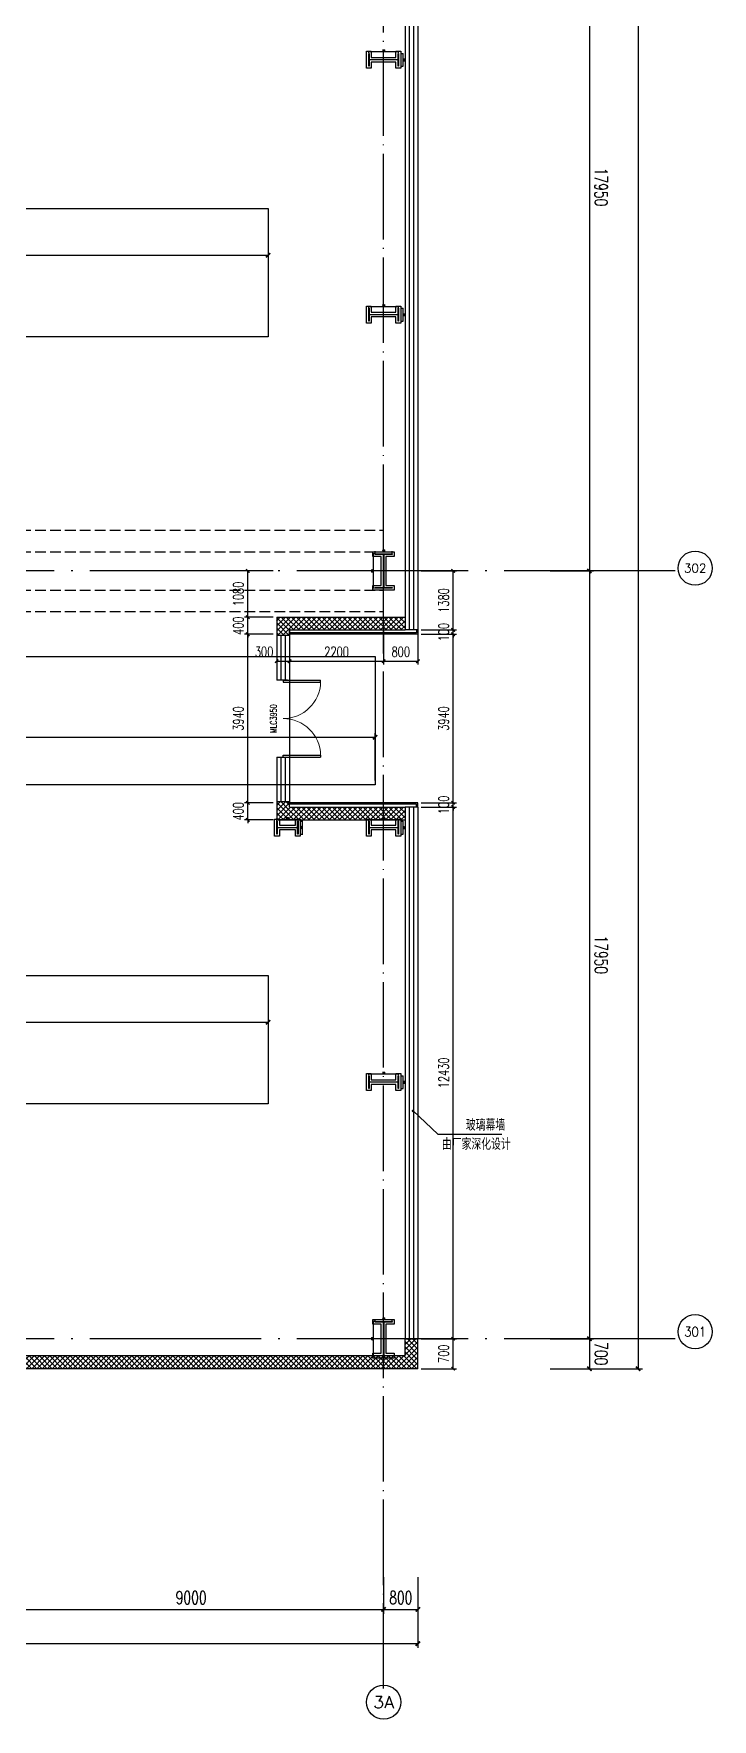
# Model space of a CAD drawing. Extents: x -1313754 to 847533, y 489853 to 941203.
# Drawn here: x -637035 to -621170, y 540024 to 579429 of the extents above; entities that cross this region are included whole.
import ezdxf
from ezdxf.enums import TextEntityAlignment as Align

# ---------------------------------------------------------------- set-up
doc = ezdxf.new("R2010")
doc.units = 0
doc.header["$LTSCALE"] = 1000
doc.header["$MEASUREMENT"] = 0
doc.linetypes.add('DASH', pattern=[0.35, 0.25, -0.1])
doc.linetypes.add('DOTE', pattern=[2.42, 2, -0.2, 0.02, -0.2])
doc.layers.get('Defpoints').update_dxf_attribs({"color": 210})
for name, color, linetype in [('10平面$0$WINDOW', 4, 'Continuous'), ('10平面$0$WINDOW_TEXT', 7, 'Continuous'), ('A-AXIS-D', 1, 'Continuous'), ('A-AXIS-DOTE', 14, 'DOTE'), ('A-AXIS-DP', 126, 'Continuous'), ('A-AXIS-SYMB', 3, 'Continuous'), ('A-CURTAIN', 134, 'Continuous'), ('A-HATCH-2', 251, 'Continuous'), ('A-SFCE', 30, 'Continuous'), ('A-WINDOW', 140, 'Continuous'), ('AS-COLN', 6, 'Continuous'), ('AS-WALL', 40, 'Continuous'), ('CURTWALL', 4, 'Continuous'), ('PUB_HATCH', 8, 'Continuous'), ('PUB_TEXT', 7, 'Continuous'), ('WINDOW', 4, 'Continuous')]:
    doc.layers.add(name, color=color, linetype=linetype)
doc.styles.add('10平面$0$_TCH_WINDOW', font='SIMPLEX', dxfattribs={"height": 3.5, "bigfont": 'GBCBIG'})
doc.styles.add('_TCH_AXIS', font='COMPLEX', dxfattribs={"bigfont": 'GBCBIG'})
doc.styles.add('_TCH_DIM', font='SIMPLEX', dxfattribs={"bigfont": 'GBCBIG'})
doc.styles.add('_TCH_DIM_T3', font='SIMPLEX', dxfattribs={"width": 0.705882, "bigfont": 'GBCBIG'})
doc.styles.add('A-DIM_T3', font='SIMPLEX', dxfattribs={"width": 0.705882, "bigfont": 'GBCBIG'})
doc.dimstyles.new('_TCH_ARCH&&10', dxfattribs={"dimtxt": 29.75, "dimasz": 10, "dimexe": 10, "dimexo": 10, "dimgap": 12.625, "dimtad": 1, "dimdec": 0, "dimzin": 0, "dimdsep": 46, "dimtxsty": '_TCH_DIM_T3', "dimblk": 'ARCHTICK', "dimcen": 0.09, "dimclrt": 7, "dimazin": 2, "dimtfac": 1, "dimtdec": 0, "dimtix": 1, "dimtmove": 2, "dimatfit": 3, "dimfxl": 0, "dimtolj": 1, "dimtzin": 0, "dimarcsym": 0})
doc.dimstyles.new('_TCH_ARCH&&100', dxfattribs={"dimtxt": 297.5, "dimasz": 100, "dimexe": 100, "dimexo": 100, "dimgap": 126.25, "dimtad": 1, "dimdec": 0, "dimzin": 0, "dimdsep": 46, "dimtxsty": '_TCH_DIM_T3', "dimblk": 'ARCHTICK', "dimcen": 0.09, "dimclrt": 7, "dimazin": 2, "dimtfac": 1, "dimtdec": 0, "dimtix": 1, "dimtmove": 2, "dimatfit": 3, "dimfxl": 0, "dimtolj": 1, "dimtzin": 0, "dimarcsym": 0})
doc.dimstyles.new('_TCH_ARCH&&80', dxfattribs={"dimtxt": 238, "dimasz": 80, "dimexe": 80, "dimexo": 80, "dimgap": 101, "dimtad": 1, "dimdec": 0, "dimzin": 0, "dimdsep": 46, "dimtxsty": '_TCH_DIM_T3', "dimblk": 'ARCHTICK', "dimcen": 0.09, "dimclrt": 7, "dimazin": 2, "dimtfac": 1, "dimtdec": 0, "dimtix": 1, "dimtmove": 2, "dimatfit": 3, "dimfxl": 0, "dimtolj": 1, "dimtzin": 0, "dimarcsym": 0})
doc.dimstyles.new('A-DIM&&100', dxfattribs={"dimtxt": 297.5, "dimasz": 100, "dimexe": 100, "dimexo": 100, "dimgap": 126.25, "dimtad": 1, "dimdec": 0, "dimzin": 0, "dimdsep": 46, "dimtxsty": 'A-DIM_T3', "dimblk": 'ARCHTICK', "dimcen": 0.09, "dimclrt": 7, "dimazin": 2, "dimtfac": 1, "dimtdec": 0, "dimtix": 1, "dimtmove": 2, "dimatfit": 3, "dimfxl": 0, "dimtolj": 1, "dimtzin": 0, "dimarcsym": 0})
pattern_1 = [(45, (60, 0), (-60.000061, 60.000061), []), (135, (60, 0), (-60.000061, -60.000061), [])]

# ---------------------------------------------------------------- blocks, each defined once
blk = doc.blocks.new('_ArchTick')
at = {"color": 0, "linetype": 'ByBlock', "const_width": 0.4}
blk.add_lwpolyline([(-0.5, -0.5), (0.5, 0.5)], dxfattribs=at)
blk = doc.blocks.new('*D1282')
at = {"layer": 'A-AXIS-D', "color": 0, "lineweight": -2}
for p, q in [((82882, -261470), (82882, -262328)), ((91882, -261470), (91882, -262328)), ((82882, -262228), (91882, -262228))]:
    blk.add_line(p, q, dxfattribs=at)
at = {"layer": 'Defpoints', "color": 0}
for p in [(82882, -261370), (91882, -261370), (91882, -262228)]:
    blk.add_point(p, dxfattribs=at)
at = {"layer": 'A-AXIS-D', "color": 0, "lineweight": -2, "xscale": 100, "yscale": 100, "zscale": 100, "rotation": 180}
blk.add_blockref('_ArchTick', (82882, -262228), dxfattribs=at)
at = {"layer": 'A-AXIS-D', "color": 0, "lineweight": -2, "xscale": 100, "yscale": 100, "zscale": 100}
blk.add_blockref('_ArchTick', (91882, -262228), dxfattribs=at)
at = {"layer": 'A-AXIS-D', "color": 7, "insert": (87382, -261953), "char_height": 297.5, "attachment_point": 5, "style": '_TCH_DIM_T3'}
blk.add_mtext('\\A1;9000', dxfattribs=at)
blk = doc.blocks.new('*D1283')
at = {"layer": 'A-AXIS-D', "color": 0, "lineweight": -2}
for p, q in [((91882, -261470), (91882, -262328)), ((92682, -261470), (92682, -262328)), ((91882, -262228), (92682, -262228))]:
    blk.add_line(p, q, dxfattribs=at)
at = {"layer": 'Defpoints', "color": 0}
for p in [(91882, -261370), (92682, -261370), (92682, -262228)]:
    blk.add_point(p, dxfattribs=at)
at = {"layer": 'A-AXIS-D', "color": 0, "lineweight": -2, "xscale": 100, "yscale": 100, "zscale": 100, "rotation": 180}
blk.add_blockref('_ArchTick', (91882, -262228), dxfattribs=at)
at = {"layer": 'A-AXIS-D', "color": 0, "lineweight": -2, "xscale": 100, "yscale": 100, "zscale": 100}
blk.add_blockref('_ArchTick', (92682, -262228), dxfattribs=at)
at = {"layer": 'A-AXIS-D', "color": 7, "insert": (92282, -261953), "char_height": 297.5, "attachment_point": 5, "style": '_TCH_DIM_T3'}
blk.add_mtext('\\A1;800', dxfattribs=at)
blk = doc.blocks.new('*D1329')
at = {"layer": 'A-AXIS-D', "color": 0, "lineweight": -2}
for p, q in [((95776, -220000), (96792, -220000)), ((96692, -220000), (96692, -237950)), ((95776, -237950), (96792, -237950))]:
    blk.add_line(p, q, dxfattribs=at)
at = {"layer": 'Defpoints', "color": 0}
for p in [(95676, -220000), (95676, -237950), (96692, -237950)]:
    blk.add_point(p, dxfattribs=at)
at = {"layer": 'A-AXIS-D', "color": 0, "lineweight": -2, "xscale": 100, "yscale": 100, "zscale": 100}
for p, rotation in [((96692, -220000), 90), ((96692, -237950), 270)]:
    blk.add_blockref('_ArchTick', p, dxfattribs=dict(at, rotation=rotation))
at = {"layer": 'A-AXIS-D', "color": 7, "insert": (96967, -228975), "char_height": 297.5, "attachment_point": 5, "rotation": 270, "style": 'A-DIM_T3'}
blk.add_mtext('\\A1;17950', dxfattribs=at)
blk = doc.blocks.new('*D1330')
at = {"layer": 'A-AXIS-D', "color": 0, "lineweight": -2}
for p, q in [((95776, -237950), (96792, -237950)), ((96692, -237950), (96692, -255900)), ((95776, -255900), (96792, -255900))]:
    blk.add_line(p, q, dxfattribs=at)
at = {"layer": 'Defpoints', "color": 0}
for p in [(95676, -237950), (95676, -255900), (96692, -255900)]:
    blk.add_point(p, dxfattribs=at)
at = {"layer": 'A-AXIS-D', "color": 0, "lineweight": -2, "xscale": 100, "yscale": 100, "zscale": 100}
for p, rotation in [((96692, -237950), 90), ((96692, -255900), 270)]:
    blk.add_blockref('_ArchTick', p, dxfattribs=dict(at, rotation=rotation))
at = {"layer": 'A-AXIS-D', "color": 7, "insert": (96967, -246925), "char_height": 297.5, "attachment_point": 5, "rotation": 270, "style": 'A-DIM_T3'}
blk.add_mtext('\\A1;17950', dxfattribs=at)
blk = doc.blocks.new('*D1331')
at = {"layer": 'A-AXIS-D', "color": 0, "lineweight": -2}
for p, q in [((95776, -255900), (96792, -255900)), ((96692, -255900), (96692, -256600)), ((95776, -256600), (96792, -256600))]:
    blk.add_line(p, q, dxfattribs=at)
at = {"layer": 'Defpoints', "color": 0}
for p in [(95676, -255900), (95676, -256600), (96692, -256600)]:
    blk.add_point(p, dxfattribs=at)
at = {"layer": 'A-AXIS-D', "color": 0, "lineweight": -2, "xscale": 100, "yscale": 100, "zscale": 100}
for p, rotation in [((96692, -255900), 90), ((96692, -256600), 270)]:
    blk.add_blockref('_ArchTick', p, dxfattribs=dict(at, rotation=rotation))
at = {"layer": 'A-AXIS-D', "color": 7, "insert": (96967, -256250), "char_height": 297.5, "attachment_point": 5, "rotation": 270, "style": 'A-DIM_T3'}
blk.add_mtext('\\A1;700', dxfattribs=at)
blk = doc.blocks.new('*D1406')
at = {"layer": 'A-AXIS-D', "color": 0, "lineweight": -2}
for p, q in [((96036, -183400), (97932, -183400)), ((97832, -183400), (97832, -256600)), ((96036, -256600), (97932, -256600))]:
    blk.add_line(p, q, dxfattribs=at)
at = {"layer": 'Defpoints', "color": 0}
for p in [(95936, -183400), (95936, -256600), (97832, -256600)]:
    blk.add_point(p, dxfattribs=at)
at = {"layer": 'A-AXIS-D', "color": 0, "lineweight": -2, "xscale": 100, "yscale": 100, "zscale": 100}
for p, rotation in [((97832, -183400), 90), ((97832, -256600), 270)]:
    blk.add_blockref('_ArchTick', p, dxfattribs=dict(at, rotation=rotation))
at = {"layer": 'A-AXIS-D', "color": 7, "insert": (98107, -220000), "char_height": 297.5, "attachment_point": 5, "rotation": 270, "style": '_TCH_DIM_T3'}
blk.add_mtext('\\A1;73200', dxfattribs=at)
blk = doc.blocks.new('*D1408')
at = {"layer": 'A-AXIS-D', "color": 0, "lineweight": -2}
for p, q in [((-93018, -261570), (-93018, -263128)), ((92682, -261570), (92682, -263128)), ((-93018, -263028), (92682, -263028))]:
    blk.add_line(p, q, dxfattribs=at)
at = {"layer": 'Defpoints', "color": 0}
for p in [(-93018, -261470), (92682, -261470), (92682, -263028)]:
    blk.add_point(p, dxfattribs=at)
at = {"layer": 'A-AXIS-D', "color": 0, "lineweight": -2, "xscale": 100, "yscale": 100, "zscale": 100, "rotation": 180}
blk.add_blockref('_ArchTick', (-93018, -263028), dxfattribs=at)
at = {"layer": 'A-AXIS-D', "color": 0, "lineweight": -2, "xscale": 100, "yscale": 100, "zscale": 100}
blk.add_blockref('_ArchTick', (92682, -263028), dxfattribs=at)
at = {"layer": 'A-AXIS-D', "color": 7, "insert": (-168, -262753), "char_height": 297.5, "attachment_point": 5, "style": '_TCH_DIM_T3'}
blk.add_mtext('\\A1;185700', dxfattribs=at)
blk = doc.blocks.new('4324324')
at = {"layer": 'A-HATCH-2', "linetype": 'DASH'}
for p, q in [((-313054.2, 567820), (-128854.2, 567820)), ((-313054.2, 567320), (-128854.2, 567320)), ((-313054.2, 566419.9), (-128854.2, 566419.9)), ((-313054.2, 565919.9), (-128854.2, 565919.9))]:
    blk.add_line(p, q, dxfattribs=at)
blk = doc.blocks.new('*D1767')
at = {"layer": 'A-AXIS-DP', "color": 0, "lineweight": -2}
for p, q in [((-165054, 621030), (-165054, 621079)), ((-165054, 621069), (-164654, 621069)), ((-164654, 621030), (-164654, 621079))]:
    blk.add_line(p, q, dxfattribs=at)
at = {"layer": 'Defpoints', "color": 0}
for p in [(-164654, 621069), (-165054, 621020), (-164654, 621020)]:
    blk.add_point(p, dxfattribs=at)
at = {"layer": 'A-AXIS-DP', "color": 0, "lineweight": -2, "xscale": 10, "yscale": 10, "zscale": 10, "rotation": 180}
blk.add_blockref('_ArchTick', (-165054, 621069), dxfattribs=at)
at = {"layer": 'A-AXIS-DP', "color": 0, "lineweight": -2, "xscale": 10, "yscale": 10, "zscale": 10}
blk.add_blockref('_ArchTick', (-164654, 621069), dxfattribs=at)
at = {"layer": 'A-AXIS-DP', "color": 7, "insert": (-164854, 621096), "char_height": 29.8, "attachment_point": 5, "style": '_TCH_DIM_T3'}
blk.add_mtext('\\A1;400', dxfattribs=at)
blk = doc.blocks.new('*D1768')
at = {"layer": 'A-AXIS-DP', "color": 0, "lineweight": -2}
for p, q in [((-165064, 621020), (-165105, 621020)), ((-165095, 620220), (-165095, 621020)), ((-165064, 620220), (-165105, 620220))]:
    blk.add_line(p, q, dxfattribs=at)
at = {"layer": 'Defpoints', "color": 0}
for p in [(-165095, 621020), (-165054, 621020), (-165054, 620220)]:
    blk.add_point(p, dxfattribs=at)
at = {"layer": 'A-AXIS-DP', "color": 0, "lineweight": -2, "xscale": 10, "yscale": 10, "zscale": 10}
for p, rotation in [((-165095, 621020), 90), ((-165095, 620220), 270)]:
    blk.add_blockref('_ArchTick', p, dxfattribs=dict(at, rotation=rotation))
at = {"layer": 'A-AXIS-DP', "color": 7, "insert": (-165123, 620620), "char_height": 29.8, "attachment_point": 5, "rotation": 90, "style": '_TCH_DIM_T3'}
blk.add_mtext('\\A1;800', dxfattribs=at)
blk = doc.blocks.new('*D1765')
at = {"layer": 'A-AXIS-DP', "color": 0, "lineweight": -2}
for p, q in [((-195790, 766880), (-195790, 766929)), ((-195790, 766919), (-195490, 766919)), ((-195490, 766880), (-195490, 766929))]:
    blk.add_line(p, q, dxfattribs=at)
at = {"layer": 'Defpoints', "color": 0}
for p in [(-195790, 766870), (-195490, 766919), (-195490, 766870)]:
    blk.add_point(p, dxfattribs=at)
at = {"layer": 'A-AXIS-DP', "color": 0, "lineweight": -2, "xscale": 10, "yscale": 10, "zscale": 10, "rotation": 180}
blk.add_blockref('_ArchTick', (-195790, 766919), dxfattribs=at)
at = {"layer": 'A-AXIS-DP', "color": 0, "lineweight": -2, "xscale": 10, "yscale": 10, "zscale": 10}
blk.add_blockref('_ArchTick', (-195490, 766919), dxfattribs=at)
at = {"layer": 'A-AXIS-DP', "color": 7, "insert": (-195640, 766946), "char_height": 29.8, "attachment_point": 5, "style": '_TCH_DIM_T3'}
blk.add_mtext('\\A1;300', dxfattribs=at)
blk = doc.blocks.new('*D1766')
at = {"layer": 'A-AXIS-DP', "color": 0, "lineweight": -2}
for p, q in [((-195800, 766820), (-195841, 766820)), ((-195831, 766120), (-195831, 766820)), ((-195800, 766120), (-195841, 766120))]:
    blk.add_line(p, q, dxfattribs=at)
at = {"layer": 'Defpoints', "color": 0}
for p in [(-195831, 766820), (-195790, 766820), (-195790, 766120)]:
    blk.add_point(p, dxfattribs=at)
at = {"layer": 'A-AXIS-DP', "color": 0, "lineweight": -2, "xscale": 10, "yscale": 10, "zscale": 10}
for p, rotation in [((-195831, 766820), 90), ((-195831, 766120), 270)]:
    blk.add_blockref('_ArchTick', p, dxfattribs=dict(at, rotation=rotation))
at = {"layer": 'A-AXIS-DP', "color": 7, "insert": (-195859, 766470), "char_height": 29.8, "attachment_point": 5, "rotation": 90, "style": '_TCH_DIM_T3'}
blk.add_mtext('\\A1;700', dxfattribs=at)
blk = doc.blocks.new('*D1771')
at = {"layer": 'A-AXIS-DP', "color": 0, "lineweight": -2}
for p, q in [((-130794, 561020), (-130745, 561020)), ((-130755, 560720), (-130755, 561020)), ((-130794, 560720), (-130745, 560720))]:
    blk.add_line(p, q, dxfattribs=at)
at = {"layer": 'Defpoints', "color": 0}
for p in [(-130804, 561020), (-130755, 561020), (-130804, 560720)]:
    blk.add_point(p, dxfattribs=at)
at = {"layer": 'A-AXIS-DP', "color": 0, "lineweight": -2, "xscale": 10, "yscale": 10, "zscale": 10}
for p, rotation in [((-130755, 561020), 90), ((-130755, 560720), 270)]:
    blk.add_blockref('_ArchTick', p, dxfattribs=dict(at, rotation=rotation))
at = {"layer": 'A-AXIS-DP', "color": 7, "insert": (-130783, 560870), "char_height": 29.8, "attachment_point": 5, "rotation": 90, "style": '_TCH_DIM_T3'}
blk.add_mtext('\\A1;300', dxfattribs=at)
blk = doc.blocks.new('*D1772')
at = {"layer": 'A-AXIS-DP', "color": 0, "lineweight": -2}
for p, q in [((-131354, 561030), (-131354, 561071)), ((-131354, 561061), (-130854, 561061)), ((-130854, 561030), (-130854, 561071))]:
    blk.add_line(p, q, dxfattribs=at)
at = {"layer": 'Defpoints', "color": 0}
for p in [(-131354, 561020), (-130854, 561061), (-130854, 561020)]:
    blk.add_point(p, dxfattribs=at)
at = {"layer": 'A-AXIS-DP', "color": 0, "lineweight": -2, "xscale": 10, "yscale": 10, "zscale": 10, "rotation": 180}
blk.add_blockref('_ArchTick', (-131354, 561061), dxfattribs=at)
at = {"layer": 'A-AXIS-DP', "color": 0, "lineweight": -2, "xscale": 10, "yscale": 10, "zscale": 10}
blk.add_blockref('_ArchTick', (-130854, 561061), dxfattribs=at)
at = {"layer": 'A-AXIS-DP', "color": 7, "insert": (-131104, 561089), "char_height": 29.8, "attachment_point": 5, "style": '_TCH_DIM_T3'}
blk.add_mtext('\\A1;500', dxfattribs=at)
blk = doc.blocks.new('*D2321')
at = {"layer": 'A-AXIS-DP', "color": 0, "lineweight": -2}
for p, q in [((-144054, 715580), (-144054, 714490)), ((-129054, 715580), (-129054, 714490)), ((-144054, 714590), (-129054, 714590))]:
    blk.add_line(p, q, dxfattribs=at)
at = {"layer": 'Defpoints', "color": 0}
for p in [(-144054, 715680), (-129054, 715680), (-129054, 714590)]:
    blk.add_point(p, dxfattribs=at)
at = {"layer": 'A-AXIS-DP', "color": 0, "lineweight": -2, "xscale": 100, "yscale": 100, "zscale": 100, "rotation": 180}
blk.add_blockref('_ArchTick', (-144054, 714590), dxfattribs=at)
at = {"layer": 'A-AXIS-DP', "color": 0, "lineweight": -2, "xscale": 100, "yscale": 100, "zscale": 100}
blk.add_blockref('_ArchTick', (-129054, 714590), dxfattribs=at)
at = {"layer": 'A-AXIS-DP', "color": 7, "insert": (-136554, 714865), "char_height": 297.5, "attachment_point": 5, "style": '_TCH_DIM_T3'}
blk.add_mtext('\\A1;15000', dxfattribs=at)
blk = doc.blocks.new('*D2322')
at = {"layer": 'A-AXIS-DP', "color": 0, "lineweight": -2}
for p, q in [((-179054, 719270), (-179054, 720380)), ((-129054, 719270), (-129054, 720380)), ((-179054, 720280), (-129054, 720280))]:
    blk.add_line(p, q, dxfattribs=at)
at = {"layer": 'Defpoints', "color": 0}
for p in [(-129054, 720280), (-179054, 719170), (-129054, 719170)]:
    blk.add_point(p, dxfattribs=at)
at = {"layer": 'A-AXIS-DP', "color": 0, "lineweight": -2, "xscale": 100, "yscale": 100, "zscale": 100, "rotation": 180}
blk.add_blockref('_ArchTick', (-179054, 720280), dxfattribs=at)
at = {"layer": 'A-AXIS-DP', "color": 0, "lineweight": -2, "xscale": 100, "yscale": 100, "zscale": 100}
blk.add_blockref('_ArchTick', (-129054, 720280), dxfattribs=at)
at = {"layer": 'A-AXIS-DP', "color": 7, "insert": (-154054, 720555), "char_height": 297.5, "attachment_point": 5, "style": '_TCH_DIM_T3'}
blk.add_mtext('\\A1;50000', dxfattribs=at)
blk = doc.blocks.new('*D310')
at = {"layer": 'A-AXIS-DP', "color": 0, "lineweight": -2}
for p, q in [((-627974, 548920), (-627150, 548920)), ((-627230, 548220), (-627230, 548920)), ((-627974, 548220), (-627150, 548220))]:
    blk.add_line(p, q, dxfattribs=at)
at = {"layer": 'Defpoints', "color": 0}
for p in [(-628054, 548920), (-627230, 548920), (-628054, 548220)]:
    blk.add_point(p, dxfattribs=at)
at = {"layer": 'A-AXIS-DP', "color": 0, "lineweight": -2, "xscale": 80, "yscale": 80, "zscale": 80}
for p, rotation in [((-627230, 548920), 90), ((-627230, 548220), 270)]:
    blk.add_blockref('_ArchTick', p, dxfattribs=dict(at, rotation=rotation))
at = {"layer": 'A-AXIS-DP', "color": 7, "insert": (-627450, 548570), "char_height": 238, "attachment_point": 5, "rotation": 90, "style": '_TCH_DIM_T3'}
blk.add_mtext('\\A1;700', dxfattribs=at)
blk = doc.blocks.new('*D311')
at = {"layer": 'A-AXIS-DP', "color": 0, "lineweight": -2}
for p, q in [((-627974, 561350), (-627150, 561350)), ((-627230, 548920), (-627230, 561350)), ((-627974, 548920), (-627150, 548920))]:
    blk.add_line(p, q, dxfattribs=at)
at = {"layer": 'Defpoints', "color": 0}
for p in [(-628054, 561350), (-627230, 561350), (-628054, 548920)]:
    blk.add_point(p, dxfattribs=at)
at = {"layer": 'A-AXIS-DP', "color": 0, "lineweight": -2, "xscale": 80, "yscale": 80, "zscale": 80}
for p, rotation in [((-627230, 561350), 90), ((-627230, 548920), 270)]:
    blk.add_blockref('_ArchTick', p, dxfattribs=dict(at, rotation=rotation))
at = {"layer": 'A-AXIS-DP', "color": 7, "insert": (-627450, 555135), "char_height": 238, "attachment_point": 5, "rotation": 90, "style": '_TCH_DIM_T3'}
blk.add_mtext('\\A1;12430', dxfattribs=at)
blk = doc.blocks.new('*D312')
at = {"layer": 'A-AXIS-DP', "color": 0, "lineweight": -2}
for p, q in [((-627230, 561450), (-627230, 561530)), ((-627974, 561450), (-627150, 561450)), ((-627974, 561350), (-627150, 561350)), ((-627230, 561350), (-627230, 561450)), ((-627230, 561350), (-627230, 561270))]:
    blk.add_line(p, q, dxfattribs=at)
at = {"layer": 'Defpoints', "color": 0}
for p in [(-628054, 561450), (-628054, 561350), (-627230, 561450)]:
    blk.add_point(p, dxfattribs=at)
at = {"layer": 'A-AXIS-DP', "color": 0, "lineweight": -2, "xscale": 80, "yscale": 80, "zscale": 80}
for p, rotation in [((-627230, 561450), 270), ((-627230, 561350), 90)]:
    blk.add_blockref('_ArchTick', p, dxfattribs=dict(at, rotation=rotation))
at = {"layer": 'A-AXIS-DP', "color": 7, "insert": (-627450, 561400), "char_height": 238, "attachment_point": 5, "rotation": 90, "style": '_TCH_DIM_T3'}
blk.add_mtext('\\A1;100', dxfattribs=at)
blk = doc.blocks.new('*D313')
at = {"layer": 'A-AXIS-DP', "color": 0, "lineweight": -2}
for p, q in [((-627974, 565390), (-627150, 565390)), ((-627230, 561450), (-627230, 565390)), ((-627974, 561450), (-627150, 561450))]:
    blk.add_line(p, q, dxfattribs=at)
at = {"layer": 'Defpoints', "color": 0}
for p in [(-628054, 565390), (-627230, 565390), (-628054, 561450)]:
    blk.add_point(p, dxfattribs=at)
at = {"layer": 'A-AXIS-DP', "color": 0, "lineweight": -2, "xscale": 80, "yscale": 80, "zscale": 80}
for p, rotation in [((-627230, 565390), 90), ((-627230, 561450), 270)]:
    blk.add_blockref('_ArchTick', p, dxfattribs=dict(at, rotation=rotation))
at = {"layer": 'A-AXIS-DP', "color": 7, "insert": (-627450, 563420), "char_height": 238, "attachment_point": 5, "rotation": 90, "style": '_TCH_DIM_T3'}
blk.add_mtext('\\A1;3940', dxfattribs=at)
blk = doc.blocks.new('*D314')
at = {"layer": 'A-AXIS-DP', "color": 0, "lineweight": -2}
for p, q in [((-627974, 565490), (-627150, 565490)), ((-627230, 565490), (-627230, 565570)), ((-627230, 565390), (-627230, 565490)), ((-627974, 565390), (-627150, 565390)), ((-627230, 565390), (-627230, 565310))]:
    blk.add_line(p, q, dxfattribs=at)
at = {"layer": 'Defpoints', "color": 0}
for p in [(-628054, 565490), (-627230, 565490), (-628054, 565390)]:
    blk.add_point(p, dxfattribs=at)
at = {"layer": 'A-AXIS-DP', "color": 0, "lineweight": -2, "xscale": 80, "yscale": 80, "zscale": 80}
for p, rotation in [((-627230, 565490), 270), ((-627230, 565390), 90)]:
    blk.add_blockref('_ArchTick', p, dxfattribs=dict(at, rotation=rotation))
at = {"layer": 'A-AXIS-DP', "color": 7, "insert": (-627450, 565440), "char_height": 238, "attachment_point": 5, "rotation": 90, "style": '_TCH_DIM_T3'}
blk.add_mtext('\\A1;100', dxfattribs=at)
blk = doc.blocks.new('*D315')
at = {"layer": 'A-AXIS-DP', "color": 0, "lineweight": -2}
for p, q in [((-627974, 566870), (-627150, 566870)), ((-627230, 565490), (-627230, 566870)), ((-627974, 565490), (-627150, 565490))]:
    blk.add_line(p, q, dxfattribs=at)
at = {"layer": 'Defpoints', "color": 0}
for p in [(-628054, 566870), (-627230, 566870), (-628054, 565490)]:
    blk.add_point(p, dxfattribs=at)
at = {"layer": 'A-AXIS-DP', "color": 0, "lineweight": -2, "xscale": 80, "yscale": 80, "zscale": 80}
for p, rotation in [((-627230, 566870), 90), ((-627230, 565490), 270)]:
    blk.add_blockref('_ArchTick', p, dxfattribs=dict(at, rotation=rotation))
at = {"layer": 'A-AXIS-DP', "color": 7, "insert": (-627450, 566180), "char_height": 238, "attachment_point": 5, "rotation": 90, "style": '_TCH_DIM_T3'}
blk.add_mtext('\\A1;1380', dxfattribs=at)
blk = doc.blocks.new('*D352')
at = {"layer": 'A-AXIS-DP', "color": 0, "lineweight": -2}
for p, q in [((-631434, 566870), (-632110, 566870)), ((-632030, 565790), (-632030, 566870)), ((-631434, 565790), (-632110, 565790))]:
    blk.add_line(p, q, dxfattribs=at)
at = {"layer": 'Defpoints', "color": 0}
for p in [(-632030, 566870), (-631354, 566870), (-631354, 565790)]:
    blk.add_point(p, dxfattribs=at)
at = {"layer": 'A-AXIS-DP', "color": 0, "lineweight": -2, "xscale": 80, "yscale": 80, "zscale": 80}
for p, rotation in [((-632030, 566870), 90), ((-632030, 565790), 270)]:
    blk.add_blockref('_ArchTick', p, dxfattribs=dict(at, rotation=rotation))
at = {"layer": 'A-AXIS-DP', "color": 7, "insert": (-632250, 566330), "char_height": 238, "attachment_point": 5, "rotation": 90, "style": '_TCH_DIM_T3'}
blk.add_mtext('\\A1;1080', dxfattribs=at)
blk = doc.blocks.new('*D353')
at = {"layer": 'A-AXIS-DP', "color": 0, "lineweight": -2}
for p, q in [((-632030, 565790), (-632030, 565870)), ((-631434, 565790), (-632110, 565790)), ((-632030, 565390), (-632030, 565790)), ((-631434, 565390), (-632110, 565390)), ((-632030, 565390), (-632030, 565310))]:
    blk.add_line(p, q, dxfattribs=at)
at = {"layer": 'Defpoints', "color": 0}
for p in [(-632030, 565790), (-631354, 565790), (-631354, 565390)]:
    blk.add_point(p, dxfattribs=at)
at = {"layer": 'A-AXIS-DP', "color": 0, "lineweight": -2, "xscale": 80, "yscale": 80, "zscale": 80}
for p, rotation in [((-632030, 565790), 270), ((-632030, 565390), 90)]:
    blk.add_blockref('_ArchTick', p, dxfattribs=dict(at, rotation=rotation))
at = {"layer": 'A-AXIS-DP', "color": 7, "insert": (-632250, 565590), "char_height": 238, "attachment_point": 5, "rotation": 90, "style": '_TCH_DIM_T3'}
blk.add_mtext('\\A1;400', dxfattribs=at)
blk = doc.blocks.new('*D354')
at = {"layer": 'A-AXIS-DP', "color": 0, "lineweight": -2}
for p, q in [((-631434, 565390), (-632110, 565390)), ((-632030, 561450), (-632030, 565390)), ((-631434, 561450), (-632110, 561450))]:
    blk.add_line(p, q, dxfattribs=at)
at = {"layer": 'Defpoints', "color": 0}
for p in [(-632030, 565390), (-631354, 565390), (-631354, 561450)]:
    blk.add_point(p, dxfattribs=at)
at = {"layer": 'A-AXIS-DP', "color": 0, "lineweight": -2, "xscale": 80, "yscale": 80, "zscale": 80}
for p, rotation in [((-632030, 565390), 90), ((-632030, 561450), 270)]:
    blk.add_blockref('_ArchTick', p, dxfattribs=dict(at, rotation=rotation))
at = {"layer": 'A-AXIS-DP', "color": 7, "insert": (-632250, 563420), "char_height": 238, "attachment_point": 5, "rotation": 90, "style": '_TCH_DIM_T3'}
blk.add_mtext('\\A1;3940', dxfattribs=at)
blk = doc.blocks.new('*D355')
at = {"layer": 'A-AXIS-DP', "color": 0, "lineweight": -2}
for p, q in [((-632030, 561450), (-632030, 561530)), ((-631434, 561450), (-632110, 561450)), ((-632030, 561050), (-632030, 561450)), ((-631434, 561050), (-632110, 561050)), ((-632030, 561050), (-632030, 560970))]:
    blk.add_line(p, q, dxfattribs=at)
at = {"layer": 'Defpoints', "color": 0}
for p in [(-632030, 561450), (-631354, 561450), (-631354, 561050)]:
    blk.add_point(p, dxfattribs=at)
at = {"layer": 'A-AXIS-DP', "color": 0, "lineweight": -2, "xscale": 80, "yscale": 80, "zscale": 80}
for p, rotation in [((-632030, 561450), 270), ((-632030, 561050), 90)]:
    blk.add_blockref('_ArchTick', p, dxfattribs=dict(at, rotation=rotation))
at = {"layer": 'A-AXIS-DP', "color": 7, "insert": (-632250, 561250), "char_height": 238, "attachment_point": 5, "rotation": 90, "style": '_TCH_DIM_T3'}
blk.add_mtext('\\A1;400', dxfattribs=at)
blk = doc.blocks.new('*D356')
at = {"layer": 'A-AXIS-DP', "color": 0, "lineweight": -2}
for p, q in [((-628854, 565529), (-628854, 564680)), ((-628054, 565529), (-628054, 564680)), ((-628854, 564760), (-628054, 564760))]:
    blk.add_line(p, q, dxfattribs=at)
at = {"layer": 'Defpoints', "color": 0}
for p in [(-628854, 565609), (-628054, 565609), (-628054, 564760)]:
    blk.add_point(p, dxfattribs=at)
at = {"layer": 'A-AXIS-DP', "color": 0, "lineweight": -2, "xscale": 80, "yscale": 80, "zscale": 80, "rotation": 180}
blk.add_blockref('_ArchTick', (-628854, 564760), dxfattribs=at)
at = {"layer": 'A-AXIS-DP', "color": 0, "lineweight": -2, "xscale": 80, "yscale": 80, "zscale": 80}
blk.add_blockref('_ArchTick', (-628054, 564760), dxfattribs=at)
at = {"layer": 'A-AXIS-DP', "color": 7, "insert": (-628454, 564980), "char_height": 238, "attachment_point": 5, "style": '_TCH_DIM_T3'}
blk.add_mtext('\\A1;800', dxfattribs=at)
blk = doc.blocks.new('*D357')
at = {"layer": 'A-AXIS-DP', "color": 0, "lineweight": -2}
for p, q in [((-631054, 565529), (-631054, 564680)), ((-628854, 565529), (-628854, 564680)), ((-631054, 564760), (-628854, 564760))]:
    blk.add_line(p, q, dxfattribs=at)
at = {"layer": 'Defpoints', "color": 0}
for p in [(-631054, 565609), (-628854, 565609), (-628854, 564760)]:
    blk.add_point(p, dxfattribs=at)
at = {"layer": 'A-AXIS-DP', "color": 0, "lineweight": -2, "xscale": 80, "yscale": 80, "zscale": 80, "rotation": 180}
blk.add_blockref('_ArchTick', (-631054, 564760), dxfattribs=at)
at = {"layer": 'A-AXIS-DP', "color": 0, "lineweight": -2, "xscale": 80, "yscale": 80, "zscale": 80}
blk.add_blockref('_ArchTick', (-628854, 564760), dxfattribs=at)
at = {"layer": 'A-AXIS-DP', "color": 7, "insert": (-629954, 564980), "char_height": 238, "attachment_point": 5, "style": '_TCH_DIM_T3'}
blk.add_mtext('\\A1;2200', dxfattribs=at)
blk = doc.blocks.new('*D358')
at = {"layer": 'A-AXIS-DP', "color": 0, "lineweight": -2}
for p, q in [((-631354, 565529), (-631354, 564680)), ((-631054, 565529), (-631054, 564680)), ((-631354, 564760), (-631054, 564760))]:
    blk.add_line(p, q, dxfattribs=at)
at = {"layer": 'Defpoints', "color": 0}
for p in [(-631354, 565609), (-631054, 565609), (-631054, 564760)]:
    blk.add_point(p, dxfattribs=at)
at = {"layer": 'A-AXIS-DP', "color": 0, "lineweight": -2, "xscale": 80, "yscale": 80, "zscale": 80, "rotation": 180}
blk.add_blockref('_ArchTick', (-631354, 564760), dxfattribs=at)
at = {"layer": 'A-AXIS-DP', "color": 0, "lineweight": -2, "xscale": 80, "yscale": 80, "zscale": 80}
blk.add_blockref('_ArchTick', (-631054, 564760), dxfattribs=at)
at = {"layer": 'A-AXIS-DP', "color": 7, "insert": (-631650, 564980), "char_height": 238, "attachment_point": 5, "style": '_TCH_DIM_T3'}
blk.add_mtext('\\A1;300', dxfattribs=at)
blk = doc.blocks.new('10平面$0$$DorLib2D$00000002')
for p, q in [((-0.5, 0), (-0.5, 0.4875)), ((-0.475, 0.4875), (-0.5, 0.4875)), ((-0.475, 0), (-0.475, 0.4875)), ((0.475, 0), (0.475, 0.4875)), ((0.475, 0.4875), (0.5, 0.4875)), ((0.5, 0), (0.5, 0.4875)), ((-0.5, 0), (-0.475, 0)), ((0.5, 0), (0.475, 0))]:
    blk.add_line(p, q)
at = {"lineweight": 13}
for centre, start, end in [((-0.4875, 0), 0, 88.53072), ((0.4875, 0), 91.46928, 180)]:
    blk.add_arc(centre, 0.4875, start, end, dxfattribs=at)
blk = doc.blocks.new('dote')
at = {"layer": 'A-AXIS-D'}
for centre in [(99166, -237885.7), (99166, -255735.7), (91882.2, -264396)]:
    blk.add_circle(centre, 400, dxfattribs=at)
at = {"layer": 'A-AXIS-DOTE'}
blk.add_line((91882.2, -264080), (91882.2, 36662.3), dxfattribs=at)
at = {"layer": 'A-AXIS-DOTE', "ltscale": 2}
for p, q in [((98696.4, -237950), (-97273.6, -237950)), ((98696.4, -255900), (-97273.6, -255900))]:
    blk.add_line(p, q, dxfattribs=at)
at = {"layer": 'PUB_TEXT', "style": '_TCH_AXIS'}
for s, height, p, p2 in [('302', 206.28, (98905.6, -237988.9), (99426.3, -237988.9)), ('301', 224.46, (98909.4, -255847.9), (99422.5, -255847.9)), ('3A', 276.42, (91638.7, -264534.2), (92125.7, -264534.2))]:
    blk.add_text(s, height=height, dxfattribs=at).set_placement(p, p2, align=Align.FIT)
at = {"layer": 'A-AXIS-D'}
for base, p1, p2, dimstyle, picture, middle in [((97831.9, -256600.1), (95936.4, -183400), (95936.4, -256600.1), '_TCH_ARCH&&100', '*D1406', (98106.9, -220000)), ((96692.2, -237950), (95676.4, -220000), (95676.4, -237950), 'A-DIM&&100', '*D1329', (96967.2, -228975)), ((96692.2, -255900), (95676.4, -237950), (95676.4, -255900), 'A-DIM&&100', '*D1330', (96967.2, -246925)), ((96692.2, -256600.1), (95676.4, -255900), (95676.4, -256600.1), 'A-DIM&&100', '*D1331', (96967.2, -256250))]:
    dim = blk.add_linear_dim(base=base, p1=p1, p2=p2, angle=270, dimstyle=dimstyle, override={"dimgap": 0}, dxfattribs=at)
    dim.commit()
    dim.dimension.update_dxf_attribs({"geometry": picture, "text_midpoint": middle, "dimtype": 161, "text_rotation": 270})
for base, p1, p2, picture, middle in [((92682.2, -263027.8), (-93017.8, -261469.8), (92682.2, -261469.8), '*D1408', (-167.8, -262752.8)), ((91882.2, -262227.8), (82882.2, -261369.8), (91882.2, -261369.8), '*D1282', (87382.2, -261952.8)), ((92682.2, -262227.8), (91882.2, -261369.8), (92682.2, -261369.8), '*D1283', (92282.2, -261952.8))]:
    dim = blk.add_linear_dim(base=base, p1=p1, p2=p2, angle=0, dimstyle='_TCH_ARCH&&100', override={"dimgap": 0}, dxfattribs=at)
    dim.commit()
    dim.dimension.update_dxf_attribs({"geometry": picture, "text_midpoint": middle, "dimtype": 161})
blk = doc.blocks.new('w42343243')
at = {"layer": 'A-HATCH-2'}
blk.add_lwpolyline([(-165104.2, 621070), (-164604.2, 621070), (-164604.2, 620958), (-164800.2, 620958), (-164800.2, 620282), (-164604.2, 620282), (-164604.2, 620170), (-165104.2, 620170), (-165104.2, 620282), (-164908.2, 620282), (-164908.2, 620958), (-165104.2, 620958)], close=True, dxfattribs=at)
at = {"layer": 'AS-COLN', "color": 3}
blk.add_lwpolyline([(-165054.2, 621020), (-164654.2, 621020), (-164654.2, 621008), (-164850.2, 621008), (-164850.2, 620232), (-164654.2, 620232), (-164654.2, 620220), (-165054.2, 620220), (-165054.2, 620232), (-164858.2, 620232), (-164858.2, 621008), (-165054.2, 621008)], close=True, dxfattribs=at)
at = {"layer": 'A-AXIS-DP'}
for p1, p2, distance, picture, middle in [((-165054.2, 620220), (-165054.2, 621020), 41.2, '*D1768', (-165122.9, 620620)), ((-165054.2, 621020), (-164654.2, 621020), 48.8, '*D1767', (-164854.2, 621096.2))]:
    dim = blk.add_aligned_dim(p1=p1, p2=p2, distance=distance, dimstyle='_TCH_ARCH&&10', dxfattribs=at)
    dim.commit()
    dim.dimension.update_dxf_attribs({"geometry": picture, "text_midpoint": middle})
blk = doc.blocks.new('nt66')
at = {"layer": 'A-HATCH-2'}
blk.add_lwpolyline([(-195840, 766870), (-195440, 766870), (-195440, 766758), (-195586, 766758), (-195586, 766182), (-195440, 766182), (-195440, 766070), (-195840, 766070), (-195840, 766182), (-195694, 766182), (-195694, 766758), (-195840, 766758)], close=True, dxfattribs=at)
at = {"layer": 'AS-COLN'}
blk.add_lwpolyline([(-195790, 766820), (-195490, 766820), (-195490, 766808), (-195636, 766808), (-195636, 766132), (-195490, 766132), (-195490, 766120), (-195790, 766120), (-195790, 766132), (-195644, 766132), (-195644, 766808), (-195790, 766808)], close=True, dxfattribs=at)
at = {"layer": 'A-AXIS-DP'}
for p1, p2, distance, picture, middle in [((-195790, 766120), (-195790, 766820), 41.2, '*D1766', (-195858.7, 766470)), ((-195790, 766870), (-195490, 766870), 48.8, '*D1765', (-195640, 766946.2))]:
    dim = blk.add_aligned_dim(p1=p1, p2=p2, distance=distance, dimstyle='_TCH_ARCH&&10', dxfattribs=at)
    dim.commit()
    dim.dimension.update_dxf_attribs({"geometry": picture, "text_midpoint": middle})
blk = doc.blocks.new('42343')
at = {"layer": 'A-HATCH-2'}
blk.add_lwpolyline([(-130804.2, 561070), (-130804.2, 560670), (-130916.2, 560670), (-130916.2, 560816), (-131292.2, 560816), (-131292.2, 560670), (-131404.2, 560670), (-131404.2, 561070), (-131292.2, 561070), (-131292.2, 560924), (-130916.2, 560924), (-130916.2, 561070)], close=True, dxfattribs=at)
at = {"layer": 'AS-COLN'}
blk.add_lwpolyline([(-130854.2, 561020), (-130854.2, 560720), (-130866.2, 560720), (-130866.2, 560866), (-131342.2, 560866), (-131342.2, 560720), (-131354.2, 560720), (-131354.2, 561020), (-131342.2, 561020), (-131342.2, 560874), (-130866.2, 560874), (-130866.2, 561020)], close=True, dxfattribs=at)
at = {"rotation": 270}
for p in [(-895324, 383180), (-895324, 377222), (-895324, 365230), (-895324, 359280)]:
    blk.add_blockref('nt66', p, dxfattribs=at)
at = {"layer": 'A-WINDOW'}
for p in [(36000, -53750), (36000, -71700)]:
    blk.add_blockref('w42343243', p, dxfattribs=at)
at = {"layer": 'A-AXIS-DP'}
for p1, p2, distance, picture, middle in [((-131354.2, 561020), (-130854.2, 561020), 41.2, '*D1772', (-131104.2, 561088.7)), ((-130804.2, 560720), (-130804.2, 561020), -48.8, '*D1771', (-130782.9, 560870))]:
    dim = blk.add_aligned_dim(p1=p1, p2=p2, distance=distance, dimstyle='_TCH_ARCH&&10', dxfattribs=at)
    dim.commit()
    dim.dimension.update_dxf_attribs({"geometry": picture, "text_midpoint": middle})
blk = doc.blocks.new('w42332')
at = {"layer": 'A-SFCE', "color": 5}
blk.add_lwpolyline([(-144054.2, 715680), (-129054.2, 715680), (-129054.2, 712680), (-144054.2, 712680)], close=True, dxfattribs=at)
at = {"layer": 'A-AXIS-DP', "color": 1}
dim = blk.add_aligned_dim(p1=(-144054.2, 715680), p2=(-129054.2, 715680), distance=-1090, dimstyle='_TCH_ARCH&&100', dxfattribs=at)
dim.commit()
dim.dimension.update_dxf_attribs({"geometry": '*D2321', "text_midpoint": (-136554.2, 714865)})
blk = doc.blocks.new('w42342132')
at = {"layer": 'A-SFCE', "color": 5}
blk.add_lwpolyline([(-179054.2, 722170), (-129054.2, 722170), (-129054.2, 719170), (-179054.2, 719170)], close=True, dxfattribs=at)
at = {"layer": 'A-AXIS-DP', "color": 1}
dim = blk.add_aligned_dim(p1=(-179054.2, 719170), p2=(-129054.2, 719170), distance=1110, dimstyle='_TCH_ARCH&&100', dxfattribs=at)
dim.commit()
dim.dimension.update_dxf_attribs({"geometry": '*D2322', "text_midpoint": (-154054.2, 720555)})
blk = doc.blocks.new('4234324333332222')
at = {"layer": 'A-SFCE'}
for name, p in [('w42332', (-2500, -104750)), ('w42342132', (0, -121710)), ('w42332', (-2500, -122680))]:
    blk.add_blockref(name, p, dxfattribs=at)

msp = doc.modelspace()

# ---------------------------------------------------------------- hatches: boundary and pattern name
at = {"layer": 'PUB_HATCH'}
h = msp.add_hatch(dxfattribs=at)
h.set_pattern_fill('多孔材料', color=256, scale=30, style=0)
h.set_pattern_definition(pattern_1)
h.paths.add_polyline_path([(-631354.2, 565790), (-631054.2, 565490), (-628354.2, 565490), (-628354.2, 565790)])
h = msp.add_hatch(dxfattribs=at)
h.set_pattern_fill('多孔材料', color=256, scale=30, style=0)
h.set_pattern_definition(pattern_1)
h.paths.add_polyline_path([(-631354.2, 565790), (-631354.2, 565370), (-631054.2, 565370), (-631054.2, 565490)])
h = msp.add_hatch(dxfattribs=at)
h.set_pattern_fill('多孔材料', color=256, scale=30, style=0)
h.set_pattern_definition(pattern_1)
h.paths.add_polyline_path([(-631054.2, 561350), (-631054.2, 561470), (-631354.2, 561470), (-631354.2, 561050)])
h = msp.add_hatch(dxfattribs=at)
h.set_pattern_fill('多孔材料', color=256, scale=30, style=0)
h.set_pattern_definition(pattern_1)
h.paths.add_polyline_path([(-631054.2, 561350), (-631354.2, 561050), (-628354.2, 561050), (-628354.2, 561350)])
h = msp.add_hatch(dxfattribs=at)
h.set_pattern_fill('多孔材料', color=256, scale=30, style=0)
h.set_pattern_definition(pattern_1)
h.paths.add_polyline_path([(-628204.2, 548420), (-628054.2, 548520), (-628054.2, 548920), (-628354.2, 548920), (-628354.2, 548520)])
h = msp.add_hatch(dxfattribs=at)
h.set_pattern_fill('多孔材料', color=256, scale=30, style=0)
h.set_pattern_definition(pattern_1)
h.paths.add_polyline_path([(-628204.2, 548420), (-628354.2, 548520), (-644354.2, 548520), (-644654.2, 548220), (-628204.2, 548220)])
h = msp.add_hatch(dxfattribs=at)
h.set_pattern_fill('多孔材料', color=256, scale=30, style=0)
h.set_pattern_definition(pattern_1)
h.paths.add_polyline_path([(-628054.2, 548520), (-628204.2, 548420), (-628204.2, 548220), (-628054.2, 548220)])

# ---------------------------------------------------------------- linework, layer by layer
at = {"layer": '10平面$0$WINDOW'}
msp.add_line((-631054.2, 564318.5), (-631054.2, 562518.5), dxfattribs=at)
at = {"layer": 'A-AXIS-SYMB'}
for p, q in [((-628165.2, 554248.2), (-627590, 553700)), ((-627590, 553700), (-626090, 553700))]:
    msp.add_line(p, q, dxfattribs=at)
at = {"layer": 'A-AXIS-SYMB', "const_width": 32}
msp.add_lwpolyline([(-628176.8, 554259.2, 1), (-628153.6, 554237.1, 1)], format="xyb", close=True, dxfattribs=at)
at = {"layer": 'A-CURTAIN'}
for points in [[(-628054.2, 565490), (-628054.2, 565390), (-631054.2, 565390)], [(-628084.2, 565490), (-628084.2, 565420), (-631054.2, 565420)], [(-628054.2, 561350), (-628054.2, 561450), (-631104.2, 561450)], [(-628084.2, 561350), (-628084.2, 561420), (-631054.2, 561420)]]:
    msp.add_lwpolyline(points, dxfattribs=at)
at = {"layer": 'AS-WALL'}
for p, q in [((-631354.2, 565790), (-628354.2, 565790)), ((-631354.2, 565790), (-631354.2, 565370)), ((-631054.2, 565490), (-628354.2, 565490)), ((-631054.2, 565370), (-631054.2, 565490)), ((-628354.2, 565790), (-628354.2, 565490)), ((-631354.2, 565370), (-631054.2, 565370)), ((-631054.2, 561470), (-631354.2, 561470)), ((-631354.2, 561470), (-631354.2, 561050)), ((-631054.2, 561350), (-631054.2, 561470)), ((-631054.2, 561350), (-628354.2, 561350)), ((-631354.2, 561050), (-628354.2, 561050)), ((-628354.2, 548520), (-628354.2, 548920)), ((-628354.2, 548920), (-628054.2, 548920)), ((-628054.2, 548520), (-628054.2, 548920)), ((-628204.2, 548220), (-644654.2, 548220)), ((-628354.2, 548520), (-644354.2, 548520)), ((-628054.2, 548220), (-628204.2, 548220)), ((-628054.2, 548520), (-628054.2, 548520)), ((-628054.2, 548220), (-628054.2, 548520))]:
    msp.add_line(p, q, dxfattribs=at)
at = {"layer": 'CURTWALL'}
for p, q in [((-628354.2, 594340), (-628354.2, 565490)), ((-628254.2, 594340), (-628254.2, 565490)), ((-628154.2, 594340), (-628154.2, 565490)), ((-628054.2, 594340), (-628054.2, 565490)), ((-628054.2, 565490), (-628354.2, 565490)), ((-628354.2, 561350), (-628354.2, 561200)), ((-628054.2, 561350), (-628354.2, 561350)), ((-628354.2, 561200), (-628354.2, 548920)), ((-628254.2, 561350), (-628254.2, 561200)), ((-628254.2, 561200), (-628254.2, 548920)), ((-628154.2, 561350), (-628154.2, 561200)), ((-628154.2, 561200), (-628154.2, 548920)), ((-628054.2, 561350), (-628054.2, 561200)), ((-628054.2, 561200), (-628054.2, 548920)), ((-628054.2, 548920), (-628354.2, 548920))]:
    msp.add_line(p, q, dxfattribs=at)
at = {"layer": 'WINDOW'}
for p, q in [((-631354.2, 565370), (-631354.2, 564318.5)), ((-631254.2, 565370), (-631254.2, 564318.5)), ((-631154.2, 565370), (-631154.2, 564318.5)), ((-631054.2, 565370), (-631054.2, 564318.5)), ((-631104.2, 564318.5), (-631354.2, 564318.5)), ((-631354.2, 562518.5), (-631054.2, 562518.5)), ((-631354.2, 562518.5), (-631354.2, 561470)), ((-631254.2, 562518.5), (-631254.2, 561470)), ((-631154.2, 562518.5), (-631154.2, 561470)), ((-631054.2, 562518.5), (-631054.2, 561470))]:
    msp.add_line(p, q, dxfattribs=at)

# ---------------------------------------------------------------- block references
at = {"layer": '10平面$0$WINDOW'}
ref = msp.add_blockref('10平面$0$$DorLib2D$00000002', (-631204.2, 563418.5), dxfattribs=dict(at, xscale=-1800, yscale=1800, zscale=300, rotation=270.0000000014833))
ref.add_attrib('A', 'MLC3950', (-631355.6, 563078.5), dxfattribs={"layer": '10平面$0$WINDOW_TEXT', "ltscale": 500, "height": 148.75, "rotation": 90, "style": '10平面$0$_TCH_WINDOW', "width": 0.705882})
at = {"layer": 'A-SFCE'}
msp.add_blockref('4234324333332222', (-500000, -35590), dxfattribs=at)
at = {"layer": 'A-WINDOW'}
for name in ['42343', '4324324']:
    msp.add_blockref(name, (-500000, 0), dxfattribs=at)
at = {"layer": 'AS-WALL'}
msp.add_blockref('dote', (-720736.4, 804820), dxfattribs=at)

# ---------------------------------------------------------------- texts
at = {"layer": 'PUB_TEXT', "style": '_TCH_DIM'}
for s, p in [('玻璃幕墙', (-626930.6, 553784)), ('由厂家深化设计', (-627490.6, 553336))]:
    msp.add_text(s, height=270.07, dxfattribs=at).set_placement(p)

# ---------------------------------------------------------------- dimensions: what is measured, and where the dimension line sits
at = {"layer": 'A-AXIS-DP'}
for p1, p2, distance, picture, middle in [((-631354.2, 565790), (-631354.2, 566870), 675.8, '*D352', (-632250, 566330)), ((-628054.2, 565490), (-628054.2, 566870), -824.2, '*D315', (-627450, 566180)), ((-631354.2, 565390), (-631354.2, 565790), 675.8, '*D353', (-632250, 565590)), ((-631054.2, 565609), (-628854.2, 565609), -849, '*D357', (-629954.2, 564980)), ((-628854.2, 565609), (-628054.2, 565609), -849, '*D356', (-628454.2, 564980)), ((-628054.2, 565390), (-628054.2, 565490), -824.2, '*D314', (-627450, 565440)), ((-631354.2, 561450), (-631354.2, 565390), 675.8, '*D354', (-632250, 563420)), ((-628054.2, 561450), (-628054.2, 565390), -824.2, '*D313', (-627450, 563420)), ((-631354.2, 561050), (-631354.2, 561450), 675.8, '*D355', (-632250, 561250)), ((-628054.2, 561350), (-628054.2, 561450), -824.2, '*D312', (-627450, 561400)), ((-628054.2, 548920), (-628054.2, 561350), -824.2, '*D311', (-627450, 555135)), ((-628054.2, 548220), (-628054.2, 548920), -824.2, '*D310', (-627450, 548570))]:
    dim = msp.add_aligned_dim(p1=p1, p2=p2, distance=distance, dimstyle='_TCH_ARCH&&80', dxfattribs=at)
    dim.commit()
    dim.dimension.update_dxf_attribs({"geometry": picture, "text_midpoint": middle})
dim = msp.add_linear_dim(base=(-631054.2, 564760), p1=(-631354.2, 565609), p2=(-631054.2, 565609), angle=0, dimstyle='_TCH_ARCH&&80', dxfattribs=at)
dim.commit()
dim.dimension.update_dxf_attribs({"geometry": '*D358', "text_midpoint": (-631650.2, 564980), "dimtype": 129})

doc.saveas('drawing.dxf')
